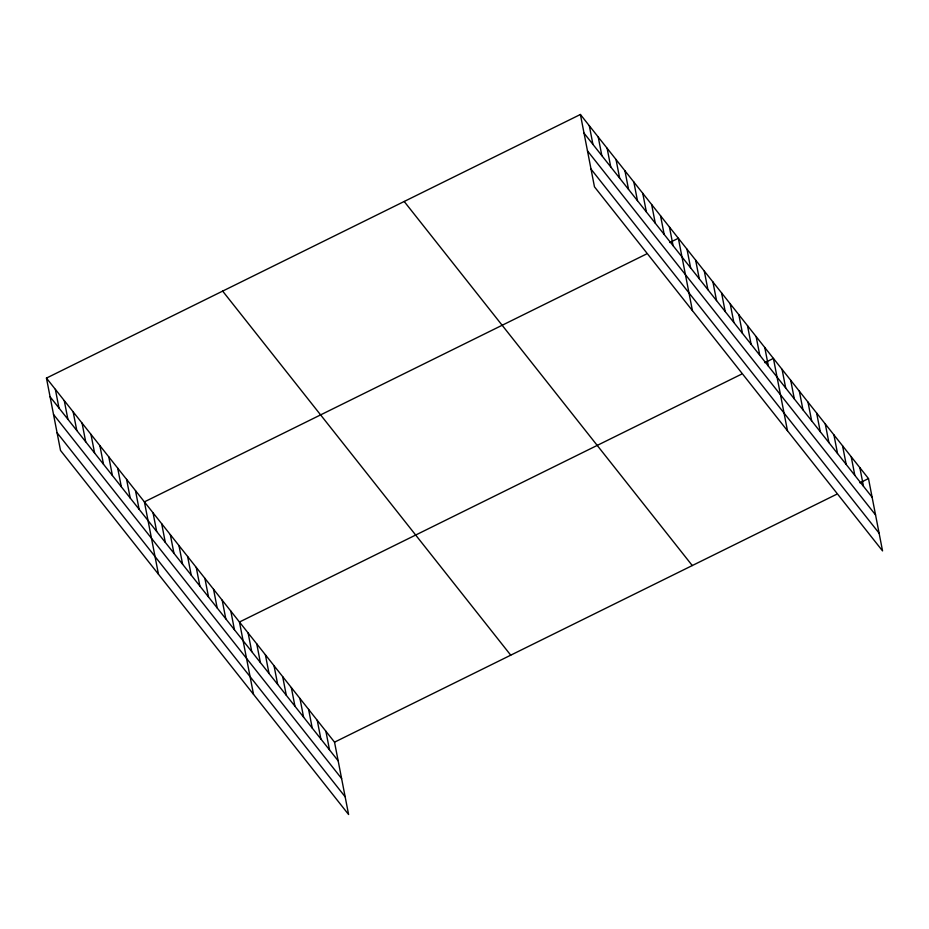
<?xml version="1.0" encoding="UTF-8"?>
<svg xmlns="http://www.w3.org/2000/svg" width="929" height="929" viewBox="0 0 929 929"><rect width="100%" height="100%" fill="white"/><g stroke="black" fill="none" stroke-linecap="round" stroke-linejoin="round"><path stroke-width="1.39" d="M46.45 378.091L334.533 742.166L348.596 814.512L60.513 450.437L46.45 378.091L580.404 114.488L868.487 478.563L882.55 550.909L594.467 186.834L580.404 114.488M646.317 254.093L144.401 501.881L158.464 574.227M669.728 242.527L678.356 238.277L692.419 310.611M741.388 374.236L239.461 622.024L253.524 694.369M764.799 362.67L773.416 358.42L787.478 430.766M334.533 742.166L836.448 494.379M859.859 482.825L868.487 478.563M584.027 133.137L872.11 497.212M587.476 150.858L875.559 514.933M591.03 169.113L879.101 533.188M404.196 201.477L692.279 565.552M222.658 291.102L510.741 655.177M50.073 396.753L338.156 760.828M53.522 414.473L341.605 778.537M57.064 432.728L345.147 796.792M859.848 467.635L863.471 486.297M851.208 456.72L854.831 475.369M842.557 445.792L846.191 464.454M833.917 434.877L837.54 453.526M825.277 423.949L828.9 442.61M816.637 413.022L820.261 431.683M807.986 402.106L811.621 420.756M799.346 391.179L802.97 409.84M790.707 380.263L794.33 398.913M782.067 369.336L785.69 387.997M764.776 347.492L768.399 366.154M756.136 336.577L759.759 355.226M747.497 325.649L751.12 344.311M738.845 314.722L742.48 333.383M730.206 303.806L733.84 322.456M721.566 292.879L725.189 311.54M712.926 281.963L716.549 300.613M704.287 271.036L707.91 289.697M695.635 260.12L699.27 278.77M686.995 249.193L690.619 267.854M669.449 227.024L673.072 245.674M660.542 215.76L664.177 234.422M651.635 204.508L655.27 223.169M642.74 193.255L646.363 211.917M633.833 182.003L637.457 200.664M624.927 170.75L628.55 189.411M616.02 159.498L619.655 178.159M607.125 148.245L610.748 166.906M598.218 136.993L601.841 155.654M589.311 125.74L592.934 144.401M325.893 731.251L329.516 749.9M317.242 720.323L320.877 738.985M308.602 709.408L312.225 728.057M299.962 698.48L303.586 717.142M291.323 687.553L294.946 706.214M282.671 676.637L286.306 695.287M274.032 665.71L277.666 684.371M265.392 654.794L269.015 673.444M256.752 643.867L260.375 662.528M248.113 632.951L251.736 651.601M230.822 611.108L234.445 629.757M222.182 600.18L225.805 618.842M213.542 589.253L217.165 607.914M204.891 578.337L208.526 596.987M196.251 567.41L199.874 586.071M187.612 556.494L191.235 575.144M178.972 545.567L182.595 564.228M170.321 534.651L173.955 553.301M161.681 523.724L165.304 542.385M153.041 512.808L156.664 531.458M135.495 490.628L139.118 509.278M126.588 479.376L130.211 498.025M117.681 468.123L121.316 486.773M108.786 456.871L112.409 475.52M99.879 445.618L103.502 464.268M90.972 434.366L94.595 453.015M82.066 423.113L85.689 441.763M73.159 411.861L76.793 430.51M64.264 400.608L67.887 419.258M55.357 389.344L58.98 408.005"/></g></svg>
